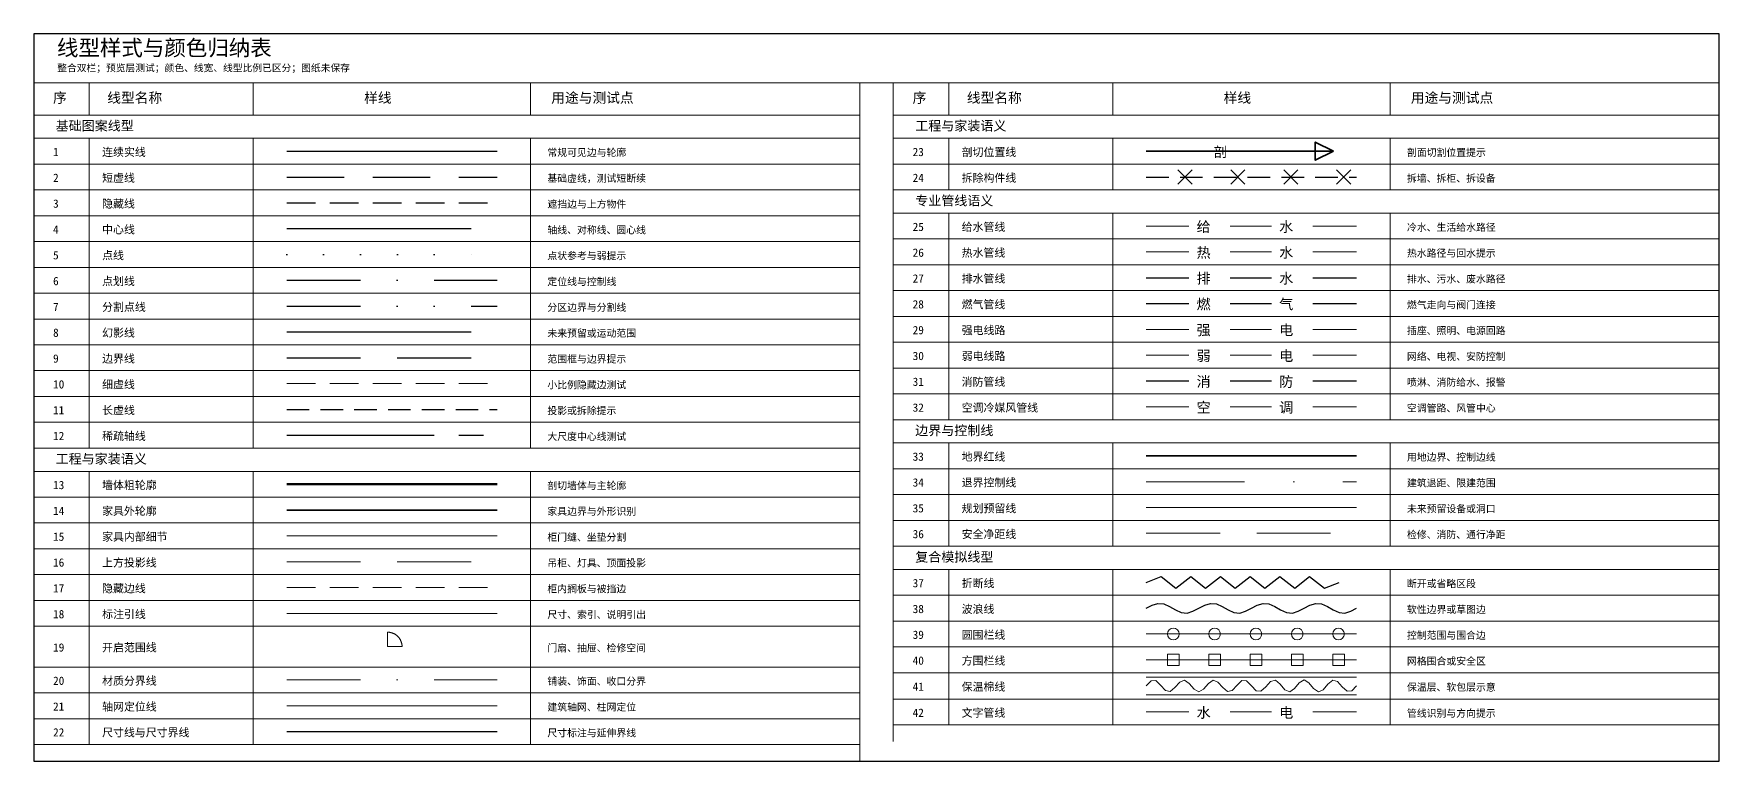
# Model space of a CAD drawing. Header units: millimetres. Extents: x -500 to 57711, y -8647 to 6933.
# Drawn here: x 17450 to 30510, y 1264 to 6900 of the extents above; entities that cross this region are included whole.
import ezdxf

# ---------------------------------------------------------------- set-up
doc = ezdxf.new("R2010")
doc.units = ezdxf.units.MM
for name, pattern in [('BORDER', [44.45, 12.7, -6.35, 12.7, -6.35, 0, -6.35]), ('CENTER', [50.8, 31.75, -6.35, 6.35, -6.35]), ('CENTER2', [28.575, 19.05, -3.175, 3.175, -3.175]), ('DASHDOT', [25.4, 12.7, -6.35, 0, -6.35]), ('DASHED', [19.05, 12.7, -6.35]), ('DASHED2', [9.525, 6.35, -3.175]), ('DIVIDE', [31.75, 12.7, -6.35, 0, -6.35, 0, -6.35]), ('DOT', [6.35, 0, -6.35]), ('HIDDEN', [9.525, 6.35, -3.175]), ('HIDDEN2', [4.7625, 3.175, -1.5875]), ('PHANTOM', [63.5, 31.75, -6.35, 6.35, -6.35, 6.35, -6.35])]:
    doc.linetypes.add(name, pattern=pattern)
doc.layers.add('CODEX_PREVIEW', color=7, linetype='Continuous')
doc.styles.add('CODEX_CN_TEXT', font='SimSun.ttf')

msp = doc.modelspace()

# ---------------------------------------------------------------- linework, layer by layer
at = {"layer": 'CODEX_PREVIEW', "color": 7, "lineweight": 30}
for p, q in [((30510, 6900), (17450, 6900)), ((17450, 6900), (17450, 1264)), ((30510, 1264), (30510, 6900)), ((17450, 1264), (30510, 1264))]:
    msp.add_line(p, q, dxfattribs=at)
at = {"layer": 'CODEX_PREVIEW', "color": 7, "lineweight": 20}
for p, q in [((17450, 6520), (30510, 6520)), ((17450, 6270), (23850, 6270)), ((24110, 6270), (30510, 6270))]:
    msp.add_line(p, q, dxfattribs=at)
at = {"layer": 'CODEX_PREVIEW', "color": 7, "lineweight": 13}
for p, q in [((17450, 6520), (17450, 1264)), ((17880, 6520), (17880, 6270)), ((19150, 6520), (19150, 6270)), ((21300, 6520), (21300, 6270)), ((23850, 6520), (23850, 1264)), ((24110, 6520), (24110, 1416)), ((24540, 6520), (24540, 6270)), ((25810, 6520), (25810, 6270)), ((27960, 6520), (27960, 6270)), ((30510, 6520), (30510, 1416)), ((17450, 6090), (23850, 6090)), ((24110, 6090), (30510, 6090)), ((24110, 5510), (30510, 5510)), ((24110, 3730), (30510, 3730)), ((17450, 3510), (23850, 3510)), ((24110, 2750), (30510, 2750))]:
    msp.add_line(p, q, dxfattribs=at)
at = {"layer": 'CODEX_PREVIEW', "color": 7, "lineweight": 9}
for p, q in [((17880, 6090), (17880, 5890)), ((19150, 6090), (19150, 5890)), ((21300, 6090), (21300, 5890)), ((24540, 6090), (24540, 5890)), ((25810, 6090), (25810, 5890)), ((27960, 6090), (27960, 5890)), ((17450, 5890), (23850, 5890)), ((17880, 5890), (17880, 5690)), ((19150, 5890), (19150, 5690)), ((21300, 5890), (21300, 5690)), ((24110, 5890), (30510, 5890)), ((24540, 5890), (24540, 5690)), ((25810, 5890), (25810, 5690)), ((27960, 5890), (27960, 5690)), ((17450, 5690), (23850, 5690)), ((17880, 5690), (17880, 5490)), ((19150, 5690), (19150, 5490)), ((21300, 5690), (21300, 5490)), ((24110, 5690), (30510, 5690)), ((17450, 5490), (23850, 5490)), ((17880, 5490), (17880, 5290)), ((19150, 5490), (19150, 5290)), ((21300, 5490), (21300, 5290)), ((24540, 5510), (24540, 5310)), ((25810, 5510), (25810, 5310)), ((27960, 5510), (27960, 5310)), ((17450, 5290), (23850, 5290)), ((17880, 5290), (17880, 5090)), ((19150, 5290), (19150, 5090)), ((21300, 5290), (21300, 5090)), ((24110, 5310), (30510, 5310)), ((24540, 5310), (24540, 5110)), ((25810, 5310), (25810, 5110)), ((27960, 5310), (27960, 5110)), ((24110, 5110), (30510, 5110)), ((24540, 5110), (24540, 4910)), ((25810, 5110), (25810, 4910)), ((27960, 5110), (27960, 4910)), ((17450, 5090), (23850, 5090)), ((17880, 5090), (17880, 4890)), ((19150, 5090), (19150, 4890)), ((21300, 5090), (21300, 4890)), ((17450, 4890), (23850, 4890)), ((17880, 4890), (17880, 4690)), ((19150, 4890), (19150, 4690)), ((21300, 4890), (21300, 4690)), ((24110, 4910), (30510, 4910)), ((24540, 4910), (24540, 4710)), ((25810, 4910), (25810, 4710)), ((27960, 4910), (27960, 4710)), ((24110, 4710), (30510, 4710)), ((24540, 4710), (24540, 4510)), ((25810, 4710), (25810, 4510)), ((27960, 4710), (27960, 4510)), ((17450, 4690), (23850, 4690)), ((17880, 4690), (17880, 4490)), ((19150, 4690), (19150, 4490)), ((21300, 4690), (21300, 4490)), ((17450, 4490), (23850, 4490)), ((17880, 4490), (17880, 4290)), ((19150, 4490), (19150, 4290)), ((21300, 4490), (21300, 4290)), ((24110, 4510), (30510, 4510)), ((24540, 4510), (24540, 4310)), ((25810, 4510), (25810, 4310)), ((27960, 4510), (27960, 4310)), ((24110, 4310), (30510, 4310)), ((24540, 4310), (24540, 4110)), ((25810, 4310), (25810, 4110)), ((27960, 4310), (27960, 4110)), ((17450, 4290), (23850, 4290)), ((17880, 4290), (17880, 4090)), ((19150, 4290), (19150, 4090)), ((21300, 4290), (21300, 4090)), ((17450, 4090), (23850, 4090)), ((17880, 4090), (17880, 3890)), ((19150, 4090), (19150, 3890)), ((21300, 4090), (21300, 3890)), ((24110, 4110), (30510, 4110)), ((24540, 4110), (24540, 3910)), ((25810, 4110), (25810, 3910)), ((27960, 4110), (27960, 3910)), ((17450, 3890), (23850, 3890)), ((17880, 3890), (17880, 3690)), ((19150, 3890), (19150, 3690)), ((21300, 3890), (21300, 3690)), ((24110, 3910), (30510, 3910)), ((17450, 3690), (23850, 3690)), ((24540, 3730), (24540, 3530)), ((25810, 3730), (25810, 3530)), ((27960, 3730), (27960, 3530)), ((24110, 3530), (30510, 3530)), ((24540, 3530), (24540, 3330)), ((25810, 3530), (25810, 3330)), ((27960, 3530), (27960, 3330)), ((17880, 3510), (17880, 3310)), ((19150, 3510), (19150, 3310)), ((21300, 3510), (21300, 3310)), ((17450, 3310), (23850, 3310)), ((17880, 3310), (17880, 3110)), ((19150, 3310), (19150, 3110)), ((21300, 3310), (21300, 3110)), ((24110, 3330), (30510, 3330)), ((24540, 3330), (24540, 3130)), ((25810, 3330), (25810, 3130)), ((27960, 3330), (27960, 3130)), ((17450, 3110), (23850, 3110)), ((17880, 3110), (17880, 2910)), ((19150, 3110), (19150, 2910)), ((21300, 3110), (21300, 2910)), ((24110, 3130), (30510, 3130)), ((24540, 3130), (24540, 2930)), ((25810, 3130), (25810, 2930)), ((27960, 3130), (27960, 2930)), ((17450, 2910), (23850, 2910)), ((17880, 2910), (17880, 2710)), ((19150, 2910), (19150, 2710)), ((21300, 2910), (21300, 2710)), ((24110, 2930), (30510, 2930)), ((24540, 2750), (24540, 2550)), ((25810, 2750), (25810, 2550)), ((27960, 2750), (27960, 2550)), ((17450, 2710), (23850, 2710)), ((17880, 2710), (17880, 2510)), ((19150, 2710), (19150, 2510)), ((21300, 2710), (21300, 2510)), ((17450, 2510), (23850, 2510)), ((17880, 2510), (17880, 2310)), ((19150, 2510), (19150, 2310)), ((21300, 2510), (21300, 2310)), ((24110, 2550), (30510, 2550)), ((24540, 2550), (24540, 2350)), ((25810, 2550), (25810, 2350)), ((27960, 2550), (27960, 2350)), ((17450, 2310), (23850, 2310)), ((17880, 2310), (17880, 1994)), ((19150, 2310), (19150, 1994)), ((21300, 2310), (21300, 1994)), ((24110, 2350), (30510, 2350)), ((24540, 2350), (24540, 2150)), ((25810, 2350), (25810, 2150)), ((27960, 2350), (27960, 2150)), ((24110, 2150), (30510, 2150)), ((24540, 2150), (24540, 1950)), ((25810, 2150), (25810, 1950)), ((27960, 2150), (27960, 1950)), ((17450, 1994), (23850, 1994)), ((17880, 1994), (17880, 1794)), ((19150, 1994), (19150, 1794)), ((21300, 1994), (21300, 1794)), ((24110, 1950), (30510, 1950)), ((24540, 1950), (24540, 1746)), ((25810, 1950), (25810, 1746)), ((27960, 1950), (27960, 1746)), ((17450, 1794), (23850, 1794)), ((17880, 1794), (17880, 1594)), ((19150, 1794), (19150, 1594)), ((21300, 1794), (21300, 1594)), ((24110, 1746), (30510, 1746)), ((24540, 1746), (24540, 1546)), ((25810, 1746), (25810, 1546)), ((27960, 1746), (27960, 1546)), ((17450, 1594), (23850, 1594)), ((17880, 1594), (17880, 1394)), ((19150, 1594), (19150, 1394)), ((21300, 1594), (21300, 1394)), ((24110, 1546), (30510, 1546)), ((17450, 1394), (23850, 1394))]:
    msp.add_line(p, q, dxfattribs=at)
at = {"layer": 'CODEX_PREVIEW', "color": 7, "linetype": 'Continuous', "lineweight": 25}
msp.add_line((19410, 5990), (21040, 5990), dxfattribs=at)
at = {"layer": 'CODEX_PREVIEW', "color": 1, "lineweight": 35}
msp.add_line((26070, 5990), (27520, 5990), dxfattribs=at)
at = {"layer": 'CODEX_PREVIEW', "color": 2, "linetype": 'DASHED', "lineweight": 25, "ltscale": 35}
msp.add_line((19410, 5790), (21040, 5790), dxfattribs=at)
at = {"layer": 'CODEX_PREVIEW', "color": 2, "linetype": 'HIDDEN2', "lineweight": 25, "ltscale": 55}
msp.add_line((26070, 5790), (27700, 5790), dxfattribs=at)
at = {"layer": 'CODEX_PREVIEW', "color": 2, "lineweight": 15}
for p, q in [((26315, 5735), (26425, 5845)), ((26315, 5845), (26425, 5735)), ((26725, 5735), (26835, 5845)), ((26725, 5845), (26835, 5735)), ((27135, 5735), (27245, 5845)), ((27135, 5845), (27245, 5735)), ((27545, 5735), (27655, 5845)), ((27545, 5845), (27655, 5735))]:
    msp.add_line(p, q, dxfattribs=at)
at = {"layer": 'CODEX_PREVIEW', "color": 6, "linetype": 'HIDDEN', "lineweight": 25, "ltscale": 35}
msp.add_line((19410, 5590), (21040, 5590), dxfattribs=at)
at = {"layer": 'CODEX_PREVIEW', "color": 4, "linetype": 'CENTER', "lineweight": 25, "ltscale": 45}
msp.add_line((19410, 5390), (21040, 5390), dxfattribs=at)
at = {"layer": 'CODEX_PREVIEW', "color": 4, "lineweight": 20}
for p, q in [((26070, 5410), (26400, 5410)), ((26720, 5410), (27040, 5410)), ((27360, 5410), (27700, 5410))]:
    msp.add_line(p, q, dxfattribs=at)
at = {"layer": 'CODEX_PREVIEW', "color": 3, "linetype": 'DOT', "lineweight": 25, "ltscale": 45}
msp.add_line((19410, 5190), (21040, 5190), dxfattribs=at)
at = {"layer": 'CODEX_PREVIEW', "color": 1, "lineweight": 20}
for p, q in [((26070, 5210), (26400, 5210)), ((26720, 5210), (27040, 5210)), ((27360, 5210), (27700, 5210)), ((26070, 1646), (26400, 1646)), ((26720, 1646), (27040, 1646)), ((27360, 1646), (27700, 1646))]:
    msp.add_line(p, q, dxfattribs=at)
at = {"layer": 'CODEX_PREVIEW', "color": 5, "linetype": 'DASHDOT', "lineweight": 25, "ltscale": 45}
msp.add_line((19410, 4990), (21040, 4990), dxfattribs=at)
at = {"layer": 'CODEX_PREVIEW', "color": 3, "lineweight": 25}
for p, q in [((26070, 5010), (26400, 5010)), ((26720, 5010), (27040, 5010)), ((27360, 5010), (27700, 5010))]:
    msp.add_line(p, q, dxfattribs=at)
at = {"layer": 'CODEX_PREVIEW', "color": 1, "linetype": 'DIVIDE', "lineweight": 25, "ltscale": 45}
msp.add_line((19410, 4790), (21040, 4790), dxfattribs=at)
at = {"layer": 'CODEX_PREVIEW', "color": 2, "lineweight": 25}
for p, q in [((26070, 4810), (26400, 4810)), ((26720, 4810), (27040, 4810)), ((27360, 4810), (27700, 4810))]:
    msp.add_line(p, q, dxfattribs=at)
at = {"layer": 'CODEX_PREVIEW', "color": 6, "linetype": 'PHANTOM', "lineweight": 25, "ltscale": 45}
msp.add_line((19410, 4590), (21040, 4590), dxfattribs=at)
at = {"layer": 'CODEX_PREVIEW', "color": 1, "lineweight": 18}
for p, q in [((26070, 4610), (26400, 4610)), ((26720, 4610), (27040, 4610)), ((27360, 4610), (27700, 4610))]:
    msp.add_line(p, q, dxfattribs=at)
at = {"layer": 'CODEX_PREVIEW', "color": 2, "linetype": 'BORDER', "lineweight": 25, "ltscale": 45}
msp.add_line((19410, 4390), (21040, 4390), dxfattribs=at)
at = {"layer": 'CODEX_PREVIEW', "color": 6, "lineweight": 18}
for p, q in [((26070, 4410), (26400, 4410)), ((26720, 4410), (27040, 4410)), ((27360, 4410), (27700, 4410))]:
    msp.add_line(p, q, dxfattribs=at)
at = {"layer": 'CODEX_PREVIEW', "color": 3, "linetype": 'DASHED2', "lineweight": 15, "ltscale": 35}
msp.add_line((19410, 4190), (21040, 4190), dxfattribs=at)
at = {"layer": 'CODEX_PREVIEW', "color": 1, "lineweight": 25}
for p, q in [((26070, 4210), (26400, 4210)), ((26720, 4210), (27040, 4210)), ((27360, 4210), (27700, 4210))]:
    msp.add_line(p, q, dxfattribs=at)
at = {"layer": 'CODEX_PREVIEW', "color": 5, "linetype": 'HIDDEN2', "lineweight": 25, "ltscale": 55}
msp.add_line((19410, 3990), (21040, 3990), dxfattribs=at)
at = {"layer": 'CODEX_PREVIEW', "color": 5, "lineweight": 20}
for p, q in [((26070, 4010), (26400, 4010)), ((26720, 4010), (27040, 4010)), ((27360, 4010), (27700, 4010)), ((26325, 2095), (26235, 2095)), ((26235, 2095), (26235, 2005)), ((26325, 2005), (26325, 2095)), ((26645, 2095), (26555, 2095)), ((26555, 2095), (26555, 2005)), ((26645, 2005), (26645, 2095)), ((26965, 2095), (26875, 2095)), ((26875, 2095), (26875, 2005)), ((26965, 2005), (26965, 2095)), ((27285, 2095), (27195, 2095)), ((27195, 2095), (27195, 2005)), ((27285, 2005), (27285, 2095)), ((27605, 2095), (27515, 2095)), ((27515, 2095), (27515, 2005)), ((27605, 2005), (27605, 2095)), ((26070, 2050), (27700, 2050)), ((26235, 2005), (26325, 2005)), ((26555, 2005), (26645, 2005)), ((26875, 2005), (26965, 2005)), ((27195, 2005), (27285, 2005)), ((27515, 2005), (27605, 2005))]:
    msp.add_line(p, q, dxfattribs=at)
at = {"layer": 'CODEX_PREVIEW', "color": 4, "linetype": 'CENTER2', "lineweight": 25, "ltscale": 60}
msp.add_line((19410, 3790), (21040, 3790), dxfattribs=at)
at = {"layer": 'CODEX_PREVIEW', "color": 1, "linetype": 'PHANTOM', "lineweight": 35, "ltscale": 60}
msp.add_line((26070, 3630), (27700, 3630), dxfattribs=at)
at = {"layer": 'CODEX_PREVIEW', "color": 1, "linetype": 'Continuous', "lineweight": 50}
msp.add_line((19410, 3410), (21040, 3410), dxfattribs=at)
at = {"layer": 'CODEX_PREVIEW', "color": 2, "linetype": 'DASHDOT', "lineweight": 20, "ltscale": 60}
msp.add_line((26070, 3430), (27700, 3430), dxfattribs=at)
at = {"layer": 'CODEX_PREVIEW', "color": 4, "linetype": 'Continuous', "lineweight": 35}
msp.add_line((19410, 3210), (21040, 3210), dxfattribs=at)
at = {"layer": 'CODEX_PREVIEW', "color": 6, "linetype": 'PHANTOM', "lineweight": 20, "ltscale": 60}
msp.add_line((26070, 3230), (27700, 3230), dxfattribs=at)
at = {"layer": 'CODEX_PREVIEW', "color": 7, "linetype": 'Continuous', "lineweight": 15}
msp.add_line((19410, 3010), (21040, 3010), dxfattribs=at)
at = {"layer": 'CODEX_PREVIEW', "color": 2, "linetype": 'BORDER', "lineweight": 18, "ltscale": 45}
msp.add_line((26070, 3030), (27700, 3030), dxfattribs=at)
at = {"layer": 'CODEX_PREVIEW', "color": 5, "linetype": 'DASHED', "lineweight": 20, "ltscale": 45}
msp.add_line((19410, 2810), (21040, 2810), dxfattribs=at)
at = {"layer": 'CODEX_PREVIEW', "color": 6, "linetype": 'HIDDEN', "lineweight": 20, "ltscale": 35}
msp.add_line((19410, 2610), (21040, 2610), dxfattribs=at)
at = {"layer": 'CODEX_PREVIEW', "color": 3, "linetype": 'Continuous', "lineweight": 15}
msp.add_line((19410, 2410), (21040, 2410), dxfattribs=at)
at = {"layer": 'CODEX_PREVIEW', "color": 2, "lineweight": 20}
for q in [(20192.4, 2263.8), (20304.2, 2152)]:
    msp.add_line((20192.4, 2152), q, dxfattribs=at)
at = {"layer": 'CODEX_PREVIEW', "color": 3, "lineweight": 20}
msp.add_line((26070, 2250), (27700, 2250), dxfattribs=at)
at = {"layer": 'CODEX_PREVIEW', "color": 1, "linetype": 'DASHDOT', "lineweight": 20, "ltscale": 45}
msp.add_line((19410, 1894), (21040, 1894), dxfattribs=at)
at = {"layer": 'CODEX_PREVIEW', "color": 6, "lineweight": 9}
for p, q in [((26070, 1916), (27700, 1916)), ((26070, 1780), (27700, 1780))]:
    msp.add_line(p, q, dxfattribs=at)
at = {"layer": 'CODEX_PREVIEW', "color": 4, "linetype": 'CENTER', "lineweight": 18, "ltscale": 55}
msp.add_line((19410, 1694), (21040, 1694), dxfattribs=at)
at = {"layer": 'CODEX_PREVIEW'}
msp.add_line((19410, 1494), (21040, 1494), dxfattribs=at)
at = {"layer": 'CODEX_PREVIEW', "color": 1, "lineweight": 35}
msp.add_lwpolyline([(27520, 5990), (27380, 6060), (27380, 5920), (27520, 5990)], dxfattribs=at)
at = {"layer": 'CODEX_PREVIEW', "color": 2, "lineweight": 25}
msp.add_lwpolyline([(26070, 2650), (26185, 2695), (26300, 2605), (26415, 2695), (26530, 2605), (26645, 2695), (26760, 2605), (26875, 2695), (26990, 2605), (27105, 2695), (27220, 2605), (27335, 2695), (27450, 2605), (27565, 2650)], dxfattribs=at)
at = {"layer": 'CODEX_PREVIEW', "color": 4, "lineweight": 25}
msp.add_lwpolyline([(26070, 2450), (26115.278, 2474.426), (26160.556, 2487.423), (26205.833, 2482.909), (26251.111, 2462.997), (26296.389, 2437.003), (26341.667, 2417.091), (26386.944, 2412.577), (26432.222, 2425.574), (26477.5, 2450), (26522.778, 2474.426), (26568.056, 2487.423), (26613.333, 2482.909), (26658.611, 2462.997), (26703.889, 2437.003), (26749.167, 2417.091), (26794.444, 2412.577), (26839.722, 2425.574), (26885, 2450), (26930.278, 2474.426), (26975.556, 2487.423), (27020.833, 2482.909), (27066.111, 2462.997), (27111.389, 2437.003), (27156.667, 2417.091), (27201.944, 2412.577), (27247.222, 2425.574), (27292.5, 2450), (27337.778, 2474.426), (27383.056, 2487.423), (27428.333, 2482.909), (27473.611, 2462.997), (27518.889, 2437.003), (27564.167, 2417.091), (27609.444, 2412.577), (27654.722, 2425.574), (27700, 2450)], dxfattribs=at)
at = {"layer": 'CODEX_PREVIEW', "color": 6, "lineweight": 20}
msp.add_lwpolyline([(26070, 1848), (26107.045, 1886.698), (26144.091, 1889.843), (26181.136, 1854.546), (26218.182, 1813.236), (26255.227, 1803.863), (26292.273, 1835.04), (26329.318, 1878.124), (26366.364, 1893.532), (26403.409, 1867.109), (26440.455, 1823.131), (26477.5, 1802), (26514.545, 1823.131), (26551.591, 1867.109), (26588.636, 1893.532), (26625.682, 1878.124), (26662.727, 1835.04), (26699.773, 1803.863), (26736.818, 1813.236), (26773.864, 1854.546), (26810.909, 1889.843), (26847.955, 1886.698), (26885, 1848), (26922.045, 1809.302), (26959.091, 1806.157), (26996.136, 1841.454), (27033.182, 1882.764), (27070.227, 1892.137), (27107.273, 1860.96), (27144.318, 1817.876), (27181.364, 1802.468), (27218.409, 1828.891), (27255.455, 1872.869), (27292.5, 1894), (27329.545, 1872.869), (27366.591, 1828.891), (27403.636, 1802.468), (27440.682, 1817.876), (27477.727, 1860.96), (27514.773, 1892.137), (27551.818, 1882.764), (27588.864, 1841.454), (27625.909, 1806.157), (27662.955, 1809.302), (27700, 1848)], dxfattribs=at)
at = {"layer": 'CODEX_PREVIEW', "color": 3, "lineweight": 20}
for centre in [(26280, 2250), (26600, 2250), (26920, 2250), (27240, 2250), (27560, 2250)]:
    msp.add_circle(centre, 45, dxfattribs=at)
at = {"layer": 'CODEX_PREVIEW', "color": 2, "linetype": 'CENTER', "lineweight": 20, "ltscale": 45}
msp.add_arc((20192.4, 2152), 111.8, 0, 90, dxfattribs=at)

# ---------------------------------------------------------------- texts
at = {"layer": 'CODEX_PREVIEW', "color": 2, "style": 'CODEX_CN_TEXT'}
for s, height, p in [('线型样式与颜色归纳表', 122, (17630, 6730)), ('序', 78, (17600, 6365)), ('线型名称', 78, (18020, 6365)), ('样线', 78, (20010, 6365)), ('用途与测试点', 78, (21460, 6365)), ('序', 78, (24260, 6365)), ('线型名称', 78, (24680, 6365)), ('样线', 78, (26670, 6365)), ('用途与测试点', 78, (28120, 6365)), ('短虚线', 62, (17980, 5752)), ('拆除构件线', 62, (24640, 5752)), ('燃气管线', 62, (24640, 4772)), ('燃', 80, (26460, 4765)), ('气', 80, (27100, 4765)), ('边界线', 62, (17980, 4352)), ('退界控制线', 62, (24640, 3392)), ('安全净距线', 62, (24640, 2992)), ('折断线', 62, (24640, 2612)), ('开启范围线', 62, (17980, 2114))]:
    msp.add_text(s, height=height, dxfattribs=at).set_placement(p)
at = {"layer": 'CODEX_PREVIEW', "color": 7, "style": 'CODEX_CN_TEXT'}
for s, height, p in [('整合双栏；预览层测试；颜色、线宽、线型比例已区分；图纸未保存', 54, (17632, 6608)), ('1', 64, (17600, 5952)), ('连续实线', 62, (17980, 5952)), ('常规可见边与轮廓', 56, (21430, 5952)), ('23', 64, (24260, 5952)), ('剖面切割位置提示', 56, (28090, 5952)), ('2', 64, (17600, 5752)), ('基础虚线，测试短断续', 56, (21430, 5752)), ('24', 64, (24260, 5752)), ('拆墙、拆柜、拆设备', 56, (28090, 5752)), ('遮挡边与上方物件', 56, (21430, 5552)), ('3', 64, (17600, 5552)), ('4', 64, (17600, 5352)), ('轴线、对称线、圆心线', 56, (21430, 5352)), ('25', 64, (24260, 5372)), ('冷水、生活给水路径', 56, (28090, 5372)), ('26', 64, (24260, 5172)), ('热水路径与回水提示', 56, (28090, 5172)), ('5', 64, (17600, 5152)), ('点状参考与弱提示', 56, (21430, 5152)), ('6', 64, (17600, 4952)), ('定位线与控制线', 56, (21430, 4952)), ('27', 64, (24260, 4972)), ('排水、污水、废水路径', 56, (28090, 4972)), ('28', 64, (24260, 4772)), ('燃气走向与阀门连接', 56, (28090, 4772)), ('7', 64, (17600, 4752)), ('分区边界与分割线', 56, (21430, 4752)), ('8', 64, (17600, 4552)), ('未来预留或运动范围', 56, (21430, 4552)), ('29', 64, (24260, 4572)), ('插座、照明、电源回路', 56, (28090, 4572)), ('9', 64, (17600, 4352)), ('范围框与边界提示', 56, (21430, 4352)), ('30', 64, (24260, 4372)), ('网络、电视、安防控制', 56, (28090, 4372)), ('10', 64, (17600, 4152)), ('小比例隐藏边测试', 56, (21430, 4152)), ('31', 64, (24260, 4172)), ('喷淋、消防给水、报警', 56, (28090, 4172)), ('11', 64, (17600, 3952)), ('投影或拆除提示', 56, (21430, 3952)), ('32', 64, (24260, 3972)), ('空调管路、风管中心', 56, (28090, 3972)), ('12', 64, (17600, 3752)), ('大尺度中心线测试', 56, (21430, 3752)), ('33', 64, (24260, 3592)), ('用地边界、控制边线', 56, (28090, 3592)), ('13', 64, (17600, 3372)), ('剖切墙体与主轮廓', 56, (21430, 3372)), ('34', 64, (24260, 3392)), ('建筑退距、限建范围', 56, (28090, 3392)), ('14', 64, (17600, 3172)), ('家具边界与外形识别', 56, (21430, 3172)), ('35', 64, (24260, 3192)), ('未来预留设备或洞口', 56, (28090, 3192)), ('15', 64, (17600, 2972)), ('家具内部细节', 62, (17980, 2972)), ('柜门缝、坐垫分割', 56, (21430, 2972)), ('36', 64, (24260, 2992)), ('检修、消防、通行净距', 56, (28090, 2992)), ('16', 64, (17600, 2772)), ('吊柜、灯具、顶面投影', 56, (21430, 2772)), ('17', 64, (17600, 2572)), ('柜内搁板与被挡边', 56, (21430, 2572)), ('37', 64, (24260, 2612)), ('断开或省略区段', 56, (28090, 2612)), ('18', 64, (17600, 2372)), ('尺寸、索引、说明引出', 56, (21430, 2372)), ('38', 64, (24260, 2412)), ('软性边界或草图边', 56, (28090, 2412)), ('39', 64, (24260, 2212)), ('控制范围与围合边', 56, (28090, 2212)), ('19', 64, (17600, 2114)), ('门扇、抽屉、检修空间', 56, (21430, 2114)), ('40', 64, (24260, 2012)), ('网格围合或安全区', 56, (28090, 2012)), ('20', 64, (17600, 1856)), ('铺装、饰面、收口分界', 56, (21430, 1856)), ('41', 64, (24260, 1810)), ('保温层、软包层示意', 56, (28090, 1810)), ('21', 64, (17600, 1656)), ('建筑轴网、柱网定位', 56, (21430, 1656)), ('42', 64, (24260, 1608)), ('管线识别与方向提示', 56, (28090, 1608)), ('22', 64, (17600, 1456)), ('尺寸线与尺寸界线', 62, (17980, 1456)), ('尺寸标注与延伸界线', 56, (21430, 1456))]:
    msp.add_text(s, height=height, dxfattribs=at).set_placement(p)
at = {"layer": 'CODEX_PREVIEW', "color": 4, "style": 'CODEX_CN_TEXT'}
for s, height, p in [('基础图案线型', 74, (17620, 6150)), ('工程与家装语义', 74, (24280, 6150)), ('专业管线语义', 74, (24280, 5570)), ('中心线', 62, (17980, 5352)), ('给水管线', 62, (24640, 5372)), ('给', 80, (26460, 5365)), ('水', 80, (27100, 5365)), ('稀疏轴线', 62, (17980, 3752)), ('边界与控制线', 74, (24280, 3790)), ('工程与家装语义', 74, (17620, 3570)), ('家具外轮廓', 62, (17980, 3172)), ('复合模拟线型', 74, (24280, 2810)), ('波浪线', 62, (24640, 2412)), ('轴网定位线', 62, (17980, 1656))]:
    msp.add_text(s, height=height, dxfattribs=at).set_placement(p)
at = {"layer": 'CODEX_PREVIEW', "color": 1, "style": 'CODEX_CN_TEXT'}
for s, height, p in [('剖切位置线', 62, (24640, 5952)), ('剖', 78, (26590, 5945)), ('热水管线', 62, (24640, 5172)), ('热', 80, (26460, 5165)), ('水', 80, (27100, 5165)), ('分割点线', 62, (17980, 4752)), ('强电线路', 62, (24640, 4572)), ('强', 80, (26460, 4565)), ('电', 80, (27100, 4565)), ('消防管线', 62, (24640, 4172)), ('消', 80, (26460, 4165)), ('防', 80, (27100, 4165)), ('地界红线', 62, (24640, 3592)), ('墙体粗轮廓', 62, (17980, 3372)), ('材质分界线', 62, (17980, 1856)), ('文字管线', 62, (24640, 1608)), ('水', 80, (26460, 1601)), ('电', 80, (27100, 1601))]:
    msp.add_text(s, height=height, dxfattribs=at).set_placement(p)
at = {"layer": 'CODEX_PREVIEW', "color": 6, "style": 'CODEX_CN_TEXT'}
for s, height, p in [('隐藏线', 62, (17980, 5552)), ('幻影线', 62, (17980, 4552)), ('弱电线路', 62, (24640, 4372)), ('弱', 80, (26460, 4365)), ('电', 80, (27100, 4365)), ('规划预留线', 62, (24640, 3192)), ('隐藏边线', 62, (17980, 2572)), ('保温棉线', 62, (24640, 1810))]:
    msp.add_text(s, height=height, dxfattribs=at).set_placement(p)
at = {"layer": 'CODEX_PREVIEW', "color": 3, "style": 'CODEX_CN_TEXT'}
for s, height, p in [('点线', 62, (17980, 5152)), ('排水管线', 62, (24640, 4972)), ('排', 80, (26460, 4965)), ('水', 80, (27100, 4965)), ('细虚线', 62, (17980, 4152)), ('标注引线', 62, (17980, 2372)), ('圆围栏线', 62, (24640, 2212))]:
    msp.add_text(s, height=height, dxfattribs=at).set_placement(p)
at = {"layer": 'CODEX_PREVIEW', "color": 5, "style": 'CODEX_CN_TEXT'}
for s, height, p in [('点划线', 62, (17980, 4952)), ('空', 80, (26460, 3965)), ('调', 80, (27100, 3965)), ('长虚线', 62, (17980, 3952)), ('空调冷媒风管线', 62, (24640, 3972)), ('上方投影线', 62, (17980, 2772)), ('方围栏线', 62, (24640, 2012))]:
    msp.add_text(s, height=height, dxfattribs=at).set_placement(p)

doc.saveas('drawing.dxf')
